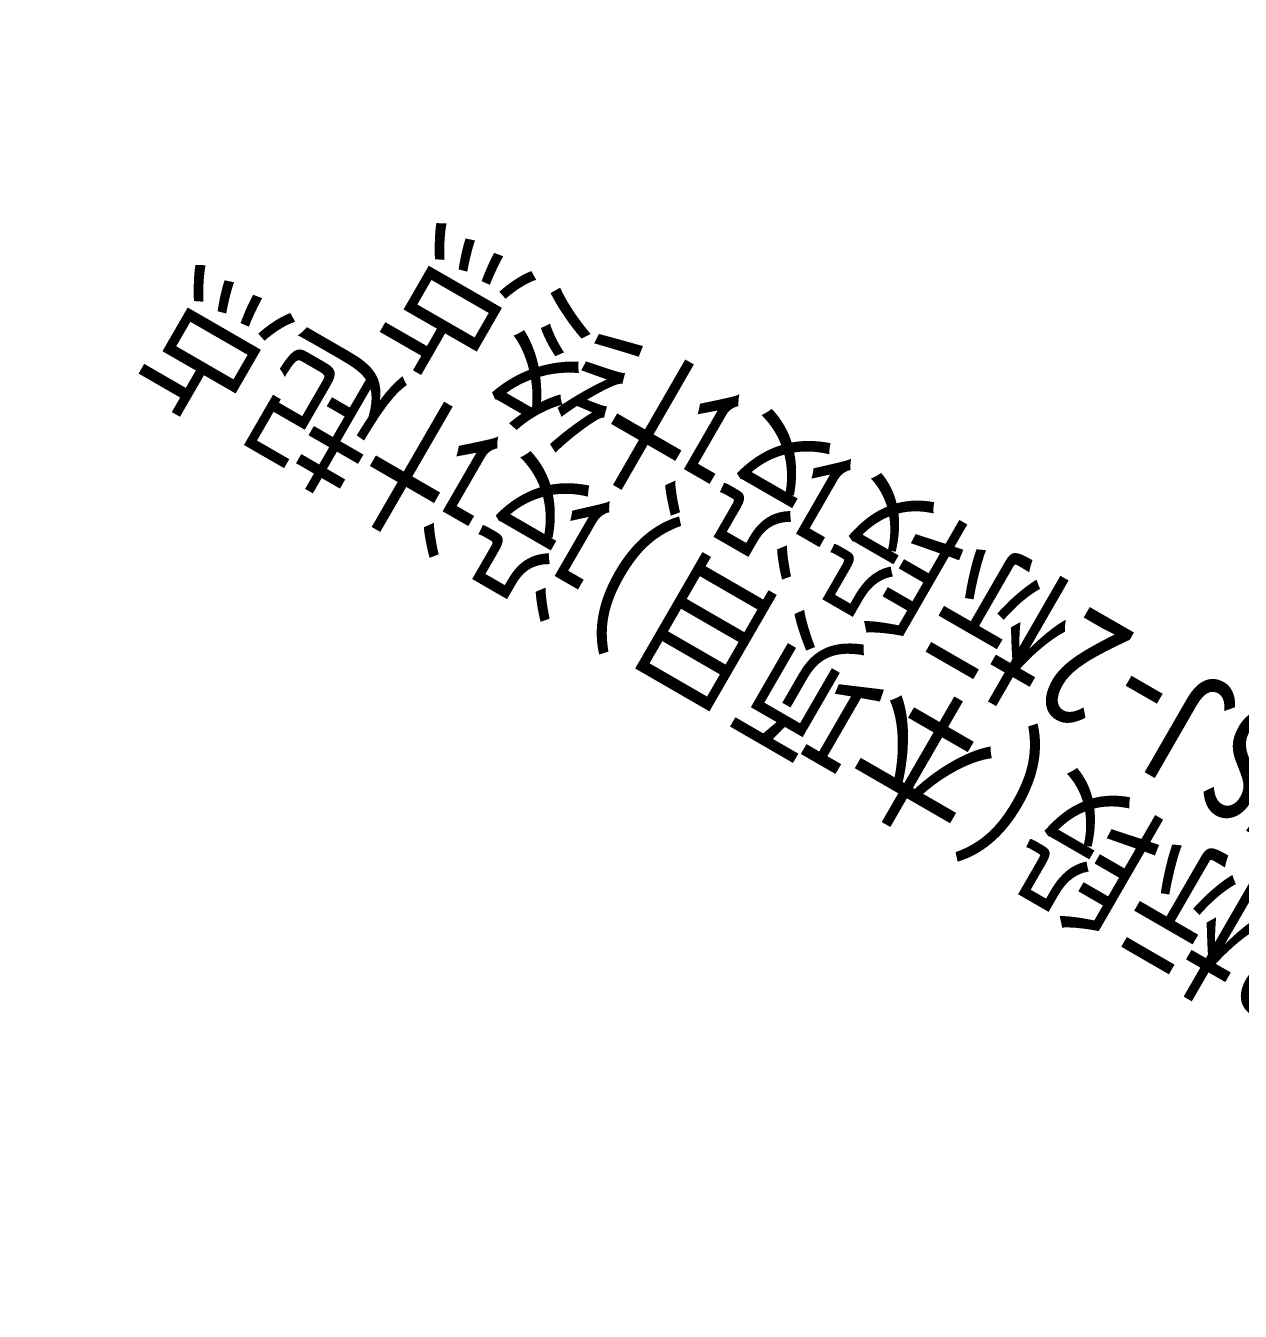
# Model space of a CAD drawing. Header units: millimetres. Extents: x 35362846 to 35427064, y 2977703 to 3025069.
# Drawn here: x 35414938 to 35419697, y 2984661 to 2989699 of the extents above; entities that cross this region are included whole.
import ezdxf
from ezdxf.enums import TextEntityAlignment as Align

# ---------------------------------------------------------------- set-up
doc = ezdxf.new("R2010")
doc.units = ezdxf.units.MM
doc.set_wipeout_variables(frame=1)
doc.layers.add('zhix', color=7, linetype='Continuous', lineweight=100)
doc.styles.add('ST', font='SIMHEI.TTF')

msp = doc.modelspace()

# ---------------------------------------------------------------- wipeouts: each hides what was drawn before it
at = {"color": 1, "lineweight": 60}
msp.add_wipeout([(35421063.288879864, 2984660.7993096607), (35421888.73381817, 2986076.140525689), (35415763.3910608, 2989698.8887109994), (35414937.94612248, 2988283.547494971)], dxfattribs=at)

# ---------------------------------------------------------------- next in the draw order: texts
at = {"layer": 'zhix', "color": 1, "style": 'ST', "width": 0.8}
for s, rotation, p in [('接LWSJ-2标段设计终点', 150.0553711457036, (35418429.42444012, 2987287.556029161)), ('LWSJ-3标段(本项目)设计起点', 149.9767211274996, (35418125.33381455, 2986749.985789261))]:
    msp.add_text(s, height=453.6, rotation=rotation, dxfattribs=at).set_placement(p, align=Align.TOP_CENTER)

doc.saveas('drawing.dxf')
